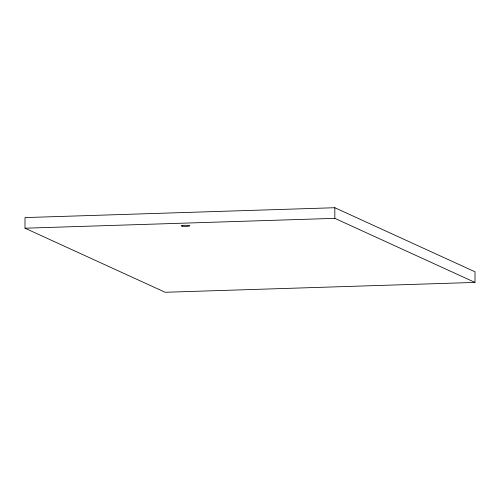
<?xml version="1.0" encoding="UTF-8"?>
<svg xmlns="http://www.w3.org/2000/svg" width="500" height="500" viewBox="0 0 500 500"><rect width="100%" height="100%" fill="white"/><g stroke="black" fill="none" stroke-linecap="round" stroke-linejoin="round"><path stroke-width="0.75" d="M25 228.206L25.019 217.587L334.831 207.725L475 271.794L474.981 282.413L165.169 292.275L25 228.206L334.812 218.344L474.981 282.413M334.812 218.344L334.831 207.725M182.494 226.213A4.281 0.531 0.1 0 0 189.65 225.981A4.281 0.531 0.1 0 0 184.394 225.325A4.281 0.531 0.1 0 0 182.494 226.213"/></g></svg>
